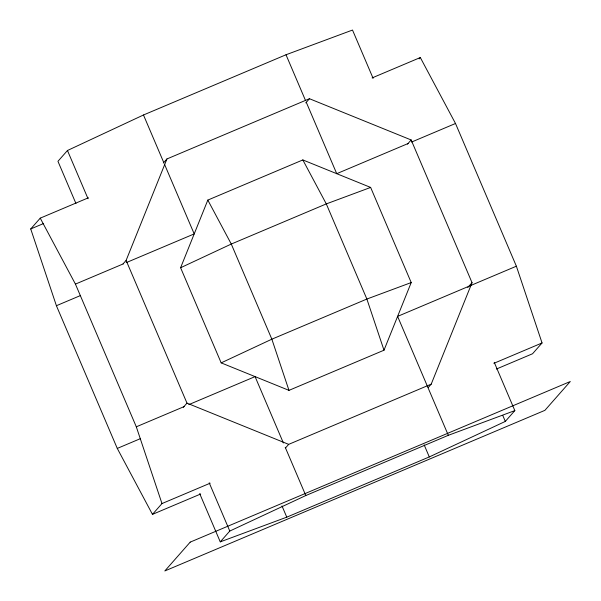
<?xml version="1.0" encoding="UTF-8"?>
<svg xmlns="http://www.w3.org/2000/svg" width="601" height="601" viewBox="0 0 601 601"><rect width="100%" height="100%" fill="white"/><g stroke="black" fill="none" stroke-linecap="round" stroke-linejoin="round"><path stroke-width="0.9" d="M123.062 263.884L126.112 260.421L166.943 158.949L309.47 98.722L411.167 139.965L472.04 282.673L431.21 384.144L428.16 387.607M180.601 267.73L207.818 200.088L302.836 159.934L370.637 187.429L411.212 282.568L383.994 350.21L288.976 390.365L221.176 362.869L180.601 267.73L231.28 244.051L326.298 203.904L370.637 187.429M373.101 78.31L352.517 30.05L286.008 54.759L143.481 114.986L67.462 150.505L57.944 161.308L75.959 203.536M200.666 494.007L152.466 514.373L117.278 448.421L56.404 305.714L30.726 228.958L40.244 218.148L88.437 197.782M163.284 163.111L166.943 158.949M305.811 102.884L309.47 98.722M419.122 58.898L420.317 57.546L455.505 123.49L516.379 266.205L542.057 342.961L532.539 353.771L496.388 369.044M407.508 144.12L411.167 139.965M183.328 407.283L186.986 403.128L126.112 260.421M152.466 514.373L161.985 503.563L210.177 483.196M285.633 447.835L288.683 444.364L431.21 384.144M199.682 493.609L220.266 541.869L229.785 531.059L305.804 495.54L448.331 435.312L514.832 410.603L494.255 362.35M467.773 287.526L472.04 282.673M220.266 541.869L286.775 517.16L429.302 456.933L505.321 421.414L514.832 410.603M221.176 362.869L271.855 339.189L366.873 299.043L411.212 282.568M372.117 77.912L420.317 57.546M30.726 228.958L43.64 223.504M40.244 218.148L75.433 284.1L123.633 263.734M126.21 262.637L194.206 233.909L164.434 164.103M408.169 143.496L336.733 173.681L306.225 102.155M411.61 142.039L455.505 123.49M56.404 305.714L80.504 295.534M161.985 503.563L136.307 426.808L184.499 406.441M188.804 404.623L255.079 376.617L283.379 442.975M516.379 266.205L397.607 316.389L448.331 435.312M117.278 448.421L140.514 438.602M493.857 363.327L542.057 342.961M186.986 403.128L288.683 444.364M302.836 159.934L326.298 203.904L366.873 299.043L383.994 350.21M207.818 200.088L231.28 244.051L271.855 339.189L288.976 390.365M502.744 415.381L505.321 421.414M286.008 54.759L305.488 100.435M424.156 444.868L429.302 456.933M143.481 114.986L163.697 162.383M285.22 447.279L305.804 495.54M281.997 505.952L286.775 517.16M67.462 150.505L88.046 198.758M209.201 482.798L229.785 531.059M75.433 284.1L136.307 426.808M190.201 542.125L164.832 570.95L544.897 410.348L570.274 381.522L190.201 542.125"/></g></svg>
